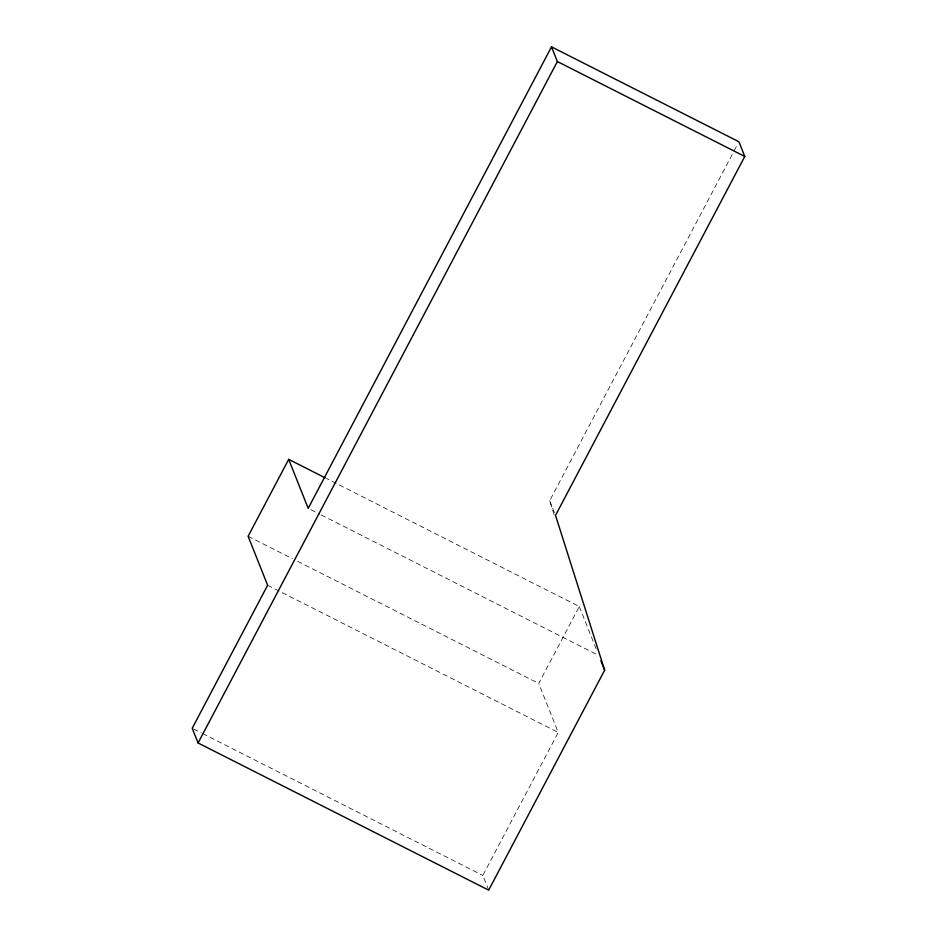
<?xml version="1.0" encoding="UTF-8"?>
<svg xmlns="http://www.w3.org/2000/svg" width="937" height="937" viewBox="0 0 937 937"><rect width="100%" height="100%" fill="white"/><g stroke="black" fill="none" stroke-linecap="round" stroke-linejoin="round"><path stroke-width="0.7" stroke-dasharray="4.68 3.51" d="M554.095 514.647L549.679 500.698L733.472 152.087M734.151 150.798L737.56 144.345M488.681 890.15L482.824 875.451L558.229 732.418L538.728 683.436L579.277 606.52L326.474 478.491M310.803 509.658L319.927 514.272M321.227 514.94L597.478 654.846M248.118 536.257L292.426 558.698M297.638 561.333L538.728 683.436M267.631 585.25L558.229 732.418M193.526 728.951L201.35 732.91M202.65 733.566L482.824 875.451M549.679 500.698L554.458 512.715M579.277 606.52L596.155 648.884"/><path stroke-width="1.41" d="M288.69 459.353L248.118 536.257L267.631 585.25L192.226 728.283L198.082 742.982L488.681 890.15L604.646 670.201L555.524 515.397L744.774 156.456L738.918 141.756L551.506 46.85L308.191 508.334L288.69 459.353L325.174 477.835M198.082 742.982L557.363 61.549L551.506 46.85M557.363 61.549L744.774 156.456M600.922 660.843L604.646 670.201"/></g></svg>
